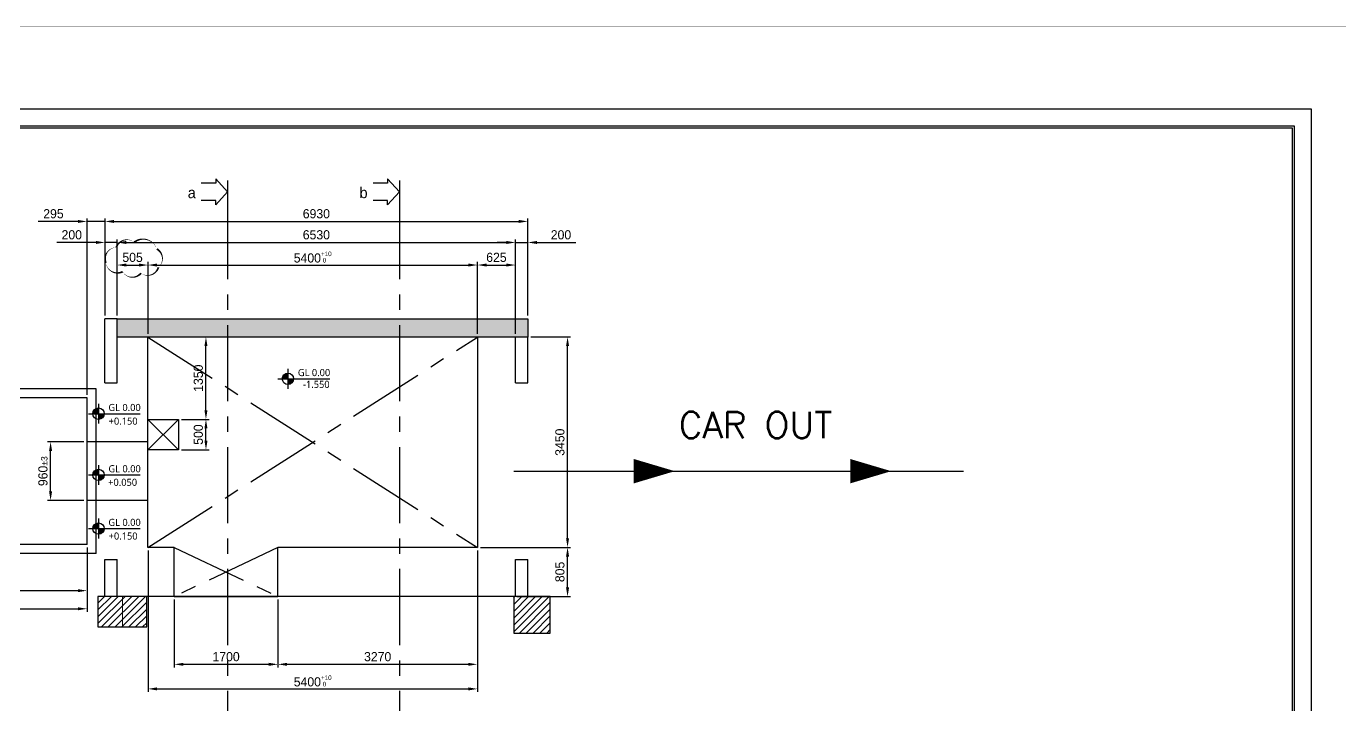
# Model space of a CAD drawing. Header units: millimetres. Extents: x -5 to 1510635, y -6 to 71285.
# Drawn here: x 1128363 to 1149896, y 15609 to 26733 of the extents above; entities that cross this region are included whole.
import ezdxf
from ezdxf.enums import TextEntityAlignment as Align

# ---------------------------------------------------------------- set-up
doc = ezdxf.new("R2010")
doc.units = ezdxf.units.MM
doc.header["$LTSCALE"] = 1000
for name, pattern in [('CENTER', [2, 1.25, -0.25, 0.25, -0.25]), ('HIDDEN', [0.375, 0.25, -0.125]), ('S-BM G$0$HIDDEN', [9.525, 6.35, -3.175]), ('WLINE-1', [4.5, 3, -1.5])]:
    doc.linetypes.add(name, pattern=pattern)
for name, color, linetype in [('1', 1, 'CENTER'), ('2', 42, 'Continuous'), ('3', 3, 'Continuous'), ('6', 6, 'WLINE-1'), ('A-SYM', 6, 'Continuous'), ('MP-1', 1, 'CENTER'), ('MP-2', 42, 'Continuous'), ('MP-4', 4, 'HIDDEN'), ('MP-7', 7, 'Continuous'), ('MP-8', 8, 'Continuous'), ('S-BM G$0$S-BEAM', 21, 'Continuous'), ('S-COL G$0$GRD RC WALL', 31, 'Continuous'), ('S-COL G$0$S-COL-1', 31, 'Continuous'), ('S-COL G$0$S-COL-HATCH', 11, 'Continuous'), ('S-COL G$0$S-RCWALL-HACH', 21, 'Continuous'), ('S-SLAB-E', 21, 'Continuous')]:
    doc.layers.add(name, color=color, linetype=linetype)
doc.layers.add('S-DIM', color=11, linetype='Continuous', lineweight=13)
doc.layers.add('S-HATCH', color=11, linetype='Continuous', lineweight=13)
doc.styles.add('GHD', font='OUTLINE', dxfattribs={"bigfont": 'GHD'})
doc.styles.add('GHG1', font='simplex.shx', dxfattribs={"bigfont": 'whgtxt.shx'})
doc.styles.add('맑은고딕', font='malgun.ttf', dxfattribs={"height": 800})
doc.dimstyles.new('MPS2', dxfattribs={"dimscale": 100, "dimtxt": 3, "dimasz": 3, "dimexe": 1, "dimexo": 1, "dimgap": 1, "dimtad": 1, "dimzin": 12, "dimdsep": 46, "dimtxsty": 'Standard', "dimcen": 1, "dimclrd": 1, "dimclre": 1, "dimclrt": 7, "dimazin": 2, "dimtfac": 1, "dimtmove": 0, "dimatfit": 3, "dimfxl": 1, "dimarcsym": 0})

# ---------------------------------------------------------------- blocks, each defined once
blk = doc.blocks.new('*D653')
at = {"layer": 'DEFPOINTS', "color": 0, "linetype": 'ByBlock', "transparency": 16777216}
for p in [(1130858, 21638, 0), (1131309, 21638), (1130858, 20288, 0)]:
    blk.add_point(p, dxfattribs=at)
at = {"layer": 'MP-8', "color": 1, "linetype": 'ByBlock', "lineweight": -2, "transparency": 16777216}
for p, q in [((1130908, 21638), (1131359, 21638)), ((1131309, 20438), (1131309, 21488)), ((1130908, 20288), (1131359, 20288))]:
    blk.add_line(p, q, dxfattribs=at)
at = {"layer": 'MP-8', "color": 1, "linetype": 'ByBlock', "transparency": 16777216}
for points in [[(1131284, 21488), (1131334, 21488), (1131309, 21638)], [(1131284, 20438), (1131334, 20438), (1131309, 20288)]]:
    blk.add_solid(points, dxfattribs=at)
at = {"layer": 'MP-8', "color": 7, "linetype": 'ByBlock', "transparency": 16777216, "insert": (1131184, 20963), "char_height": 150, "attachment_point": 5, "rotation": 90}
blk.add_mtext('1350', dxfattribs=at)
blk = doc.blocks.new('*D656')
at = {"layer": 'DEFPOINTS', "color": 0, "linetype": 'ByBlock', "transparency": 16777216}
for p in [(1125039, 18238, 0), (1129359, 18238, 0), (1129359, 17479)]:
    blk.add_point(p, dxfattribs=at)
at = {"layer": 'MP-8', "color": 1, "linetype": 'ByBlock', "lineweight": -2, "transparency": 16777216}
for p, q in [((1125039, 18188), (1125039, 17429)), ((1129359, 18188), (1129359, 17429)), ((1125189, 17479), (1129209, 17479))]:
    blk.add_line(p, q, dxfattribs=at)
at = {"layer": 'MP-8', "color": 1, "linetype": 'ByBlock', "transparency": 16777216}
for points in [[(1125189, 17504), (1125189, 17454), (1125039, 17479)], [(1129209, 17504), (1129209, 17454), (1129359, 17479)]]:
    blk.add_solid(points, dxfattribs=at)
at = {"layer": 'MP-8', "color": 7, "linetype": 'ByBlock', "transparency": 16777216, "insert": (1127199, 17604), "char_height": 150, "attachment_point": 5}
blk.add_mtext('4320', dxfattribs=at)
blk = doc.blocks.new('*D657')
at = {"layer": 'DEFPOINTS', "color": 0, "linetype": 'ByBlock', "transparency": 16777216}
for p in [(1124039, 18238, 0), (1129359, 18238, 0), (1129359, 17182)]:
    blk.add_point(p, dxfattribs=at)
at = {"layer": 'MP-8', "color": 1, "linetype": 'ByBlock', "lineweight": -2, "transparency": 16777216}
for p, q in [((1124039, 18188), (1124039, 17132)), ((1129359, 18188), (1129359, 17132)), ((1124189, 17182), (1129209, 17182))]:
    blk.add_line(p, q, dxfattribs=at)
at = {"layer": 'MP-8', "color": 1, "linetype": 'ByBlock', "transparency": 16777216}
for points in [[(1124189, 17207), (1124189, 17157), (1124039, 17182)], [(1129209, 17207), (1129209, 17157), (1129359, 17182)]]:
    blk.add_solid(points, dxfattribs=at)
at = {"layer": 'MP-8', "color": 7, "linetype": 'ByBlock', "transparency": 16777216, "insert": (1126699, 17307), "char_height": 150, "attachment_point": 5}
blk.add_mtext('5320', dxfattribs=at)
blk = doc.blocks.new('*D659')
at = {"layer": '2', "color": 1, "linetype": 'ByBlock', "lineweight": -2, "transparency": 16777216}
for p, q in [((1129309, 19918), (1128712, 19918)), ((1128762, 19108), (1128762, 19768)), ((1129309, 18958), (1128712, 18958))]:
    blk.add_line(p, q, dxfattribs=at)
at = {"layer": '2', "color": 1, "linetype": 'ByBlock', "transparency": 16777216}
for points in [[(1128737, 19768), (1128787, 19768), (1128762, 19918)], [(1128737, 19108), (1128787, 19108), (1128762, 18958)]]:
    blk.add_solid(points, dxfattribs=at)
at = {"layer": 'DEFPOINTS', "color": 0, "linetype": 'ByBlock', "transparency": 16777216}
for p in [(1128762, 19918), (1129359, 19918, 0), (1129359, 18958, 0)]:
    blk.add_point(p, dxfattribs=at)
at = {"layer": '2', "color": 7, "linetype": 'ByBlock', "transparency": 16777216, "insert": (1128637, 19438), "char_height": 150, "attachment_point": 5, "rotation": 90}
blk.add_mtext('960{\\H105.000000;±3}', dxfattribs=at)
blk = doc.blocks.new('1223333333')
at = {"layer": 'A-SYM'}
h = blk.add_hatch(color=256, dxfattribs=at)
h.paths.add_polyline_path([(-984, 0), (-984, 96, 0.414214), (-1080, 0)])
h.paths.add_polyline_path([(-888, 0), (-984, 0), (-984, -96, 0.414214)])
blk.add_line((-984, 168), (-984, -168), dxfattribs=at)
blk.add_lwpolyline([(-1152, 0), (-298, 0), (-277, 0)], dxfattribs=at)
blk.add_circle((-984, 0), 96, dxfattribs=at)
blk = doc.blocks.new('*D660')
at = {"layer": 'DEFPOINTS', "color": 0, "linetype": 'ByBlock', "transparency": 16777216}
for p in [(1130858, 20288), (1131309, 20288), (1130858, 19788)]:
    blk.add_point(p, dxfattribs=at)
at = {"layer": 'MP-8', "color": 1, "linetype": 'ByBlock', "lineweight": -2, "transparency": 16777216}
for p, q in [((1130908, 20288), (1131359, 20288)), ((1131309, 19938), (1131309, 20138)), ((1130908, 19788), (1131359, 19788))]:
    blk.add_line(p, q, dxfattribs=at)
at = {"layer": 'MP-8', "color": 1, "linetype": 'ByBlock', "transparency": 16777216}
for points in [[(1131284, 20138), (1131334, 20138), (1131309, 20288)], [(1131284, 19938), (1131334, 19938), (1131309, 19788)]]:
    blk.add_solid(points, dxfattribs=at)
at = {"layer": 'MP-8', "color": 7, "linetype": 'ByBlock', "transparency": 16777216, "insert": (1131184, 20038), "char_height": 150, "attachment_point": 5, "rotation": 90}
blk.add_mtext('500', dxfattribs=at)
blk = doc.blocks.new('*D661')
at = {"layer": 'DEFPOINTS', "color": 0, "linetype": 'ByBlock', "transparency": 16777216}
for p in [(1130359, 22818), (1129854, 21938), (1130359, 21638)]:
    blk.add_point(p, dxfattribs=at)
at = {"layer": 'MP-8', "color": 1, "linetype": 'ByBlock', "lineweight": -2, "transparency": 16777216}
for p, q in [((1129854, 21988), (1129854, 22868)), ((1130359, 21688), (1130359, 22868)), ((1130004, 22818), (1130209, 22818))]:
    blk.add_line(p, q, dxfattribs=at)
at = {"layer": 'MP-8', "color": 1, "linetype": 'ByBlock', "transparency": 16777216}
for points in [[(1130004, 22843), (1130004, 22793), (1129854, 22818)], [(1130209, 22843), (1130209, 22793), (1130359, 22818)]]:
    blk.add_solid(points, dxfattribs=at)
at = {"layer": 'MP-8', "color": 7, "linetype": 'ByBlock', "transparency": 16777216, "insert": (1130106, 22943), "char_height": 150, "attachment_point": 5}
blk.add_mtext('505', dxfattribs=at)
blk = doc.blocks.new('*D662')
at = {"layer": 'DEFPOINTS', "color": 0, "linetype": 'ByBlock', "transparency": 16777216}
for p in [(1135759, 22818), (1130359, 21638), (1135759, 21638, 0)]:
    blk.add_point(p, dxfattribs=at)
at = {"layer": 'MP-8', "color": 1, "linetype": 'ByBlock', "lineweight": -2, "transparency": 16777216}
for p, q in [((1130359, 21688), (1130359, 22868)), ((1135759, 21688), (1135759, 22868)), ((1130509, 22818), (1135609, 22818))]:
    blk.add_line(p, q, dxfattribs=at)
at = {"layer": 'MP-8', "color": 1, "linetype": 'ByBlock', "transparency": 16777216}
for points in [[(1130509, 22843), (1130509, 22793), (1130359, 22818)], [(1135609, 22843), (1135609, 22793), (1135759, 22818)]]:
    blk.add_solid(points, dxfattribs=at)
at = {"layer": 'MP-8', "color": 7, "linetype": 'ByBlock', "transparency": 16777216, "insert": (1133059, 22948), "char_height": 150, "attachment_point": 5}
blk.add_mtext('5400{\\H75.000000;\\S+10^  0;}', dxfattribs=at)
blk = doc.blocks.new('*D663')
at = {"layer": 'DEFPOINTS', "color": 0, "linetype": 'ByBlock', "transparency": 16777216}
for p in [(1136384, 22818), (1135759, 21638, 0), (1136384, 21638, 0)]:
    blk.add_point(p, dxfattribs=at)
at = {"layer": 'MP-8', "color": 1, "linetype": 'ByBlock', "lineweight": -2, "transparency": 16777216}
for p, q in [((1135759, 21688), (1135759, 22868)), ((1136384, 21688), (1136384, 22868)), ((1135909, 22818), (1136234, 22818))]:
    blk.add_line(p, q, dxfattribs=at)
at = {"layer": 'MP-8', "color": 1, "linetype": 'ByBlock', "transparency": 16777216}
for points in [[(1135909, 22843), (1135909, 22793), (1135759, 22818)], [(1136234, 22843), (1136234, 22793), (1136384, 22818)]]:
    blk.add_solid(points, dxfattribs=at)
at = {"layer": 'MP-8', "color": 7, "linetype": 'ByBlock', "transparency": 16777216, "insert": (1136071, 22943), "char_height": 150, "attachment_point": 5}
blk.add_mtext('625', dxfattribs=at)
blk = doc.blocks.new('*D664')
at = {"layer": 'DEFPOINTS', "color": 0, "linetype": 'ByBlock', "transparency": 16777216}
for p in [(1129854, 23188), (1129654, 21938), (1129854, 21938)]:
    blk.add_point(p, dxfattribs=at)
at = {"layer": 'MP-8', "color": 1, "linetype": 'ByBlock', "lineweight": -2, "transparency": 16777216}
for p, q in [((1129504, 23188), (1128864, 23188)), ((1129654, 21988), (1129654, 23238)), ((1129854, 23188), (1129654, 23188)), ((1129854, 21988), (1129854, 23238)), ((1130004, 23188), (1130154, 23188))]:
    blk.add_line(p, q, dxfattribs=at)
at = {"layer": 'MP-8', "color": 1, "linetype": 'ByBlock', "transparency": 16777216}
for points in [[(1129504, 23213), (1129504, 23163), (1129654, 23188)], [(1130004, 23213), (1130004, 23163), (1129854, 23188)]]:
    blk.add_solid(points, dxfattribs=at)
at = {"layer": 'MP-8', "color": 7, "linetype": 'ByBlock', "transparency": 16777216, "insert": (1129109, 23313), "char_height": 150, "attachment_point": 5}
blk.add_mtext('200', dxfattribs=at)
blk = doc.blocks.new('*D665')
at = {"layer": 'DEFPOINTS', "color": 0, "linetype": 'ByBlock', "transparency": 16777216}
for p in [(1129654, 23533), (1129654, 21938), (1129359, 20638, 0)]:
    blk.add_point(p, dxfattribs=at)
at = {"layer": 'MP-8', "color": 1, "linetype": 'ByBlock', "lineweight": -2, "transparency": 16777216}
for p, q in [((1129209, 23533), (1128559, 23533)), ((1129359, 20688), (1129359, 23583)), ((1129654, 23533), (1129359, 23533)), ((1129654, 21988), (1129654, 23583)), ((1129804, 23533), (1129954, 23533))]:
    blk.add_line(p, q, dxfattribs=at)
at = {"layer": 'MP-8', "color": 1, "linetype": 'ByBlock', "transparency": 16777216}
for points in [[(1129209, 23558), (1129209, 23508), (1129359, 23533)], [(1129804, 23558), (1129804, 23508), (1129654, 23533)]]:
    blk.add_solid(points, dxfattribs=at)
at = {"layer": 'MP-8', "color": 7, "linetype": 'ByBlock', "transparency": 16777216, "insert": (1128809, 23658), "char_height": 150, "attachment_point": 5}
blk.add_mtext('295', dxfattribs=at)
blk = doc.blocks.new('*D666')
at = {"layer": 'DEFPOINTS', "color": 0, "linetype": 'ByBlock', "transparency": 16777216}
for p in [(1136384, 23188), (1129854, 21938), (1136384, 21638, 0)]:
    blk.add_point(p, dxfattribs=at)
at = {"layer": 'MP-8', "color": 1, "linetype": 'ByBlock', "lineweight": -2, "transparency": 16777216}
for p, q in [((1129854, 21988), (1129854, 23238)), ((1130004, 23188), (1136234, 23188)), ((1136384, 21688), (1136384, 23238))]:
    blk.add_line(p, q, dxfattribs=at)
at = {"layer": 'MP-8', "color": 1, "linetype": 'ByBlock', "transparency": 16777216}
for points in [[(1130004, 23213), (1130004, 23163), (1129854, 23188)], [(1136234, 23213), (1136234, 23163), (1136384, 23188)]]:
    blk.add_solid(points, dxfattribs=at)
at = {"layer": 'MP-8', "color": 7, "linetype": 'ByBlock', "transparency": 16777216, "insert": (1133119, 23313), "char_height": 150, "attachment_point": 5}
blk.add_mtext('6530', dxfattribs=at)
blk = doc.blocks.new('*D667')
at = {"layer": 'DEFPOINTS', "color": 0, "linetype": 'ByBlock', "transparency": 16777216}
for p in [(1136584, 23533), (1129654, 21938), (1136584, 21938)]:
    blk.add_point(p, dxfattribs=at)
at = {"layer": 'MP-8', "color": 1, "linetype": 'ByBlock', "lineweight": -2, "transparency": 16777216}
for p, q in [((1129654, 21988), (1129654, 23583)), ((1129804, 23533), (1136434, 23533)), ((1136584, 21988), (1136584, 23583))]:
    blk.add_line(p, q, dxfattribs=at)
at = {"layer": 'MP-8', "color": 1, "linetype": 'ByBlock', "transparency": 16777216}
for points in [[(1129804, 23558), (1129804, 23508), (1129654, 23533)], [(1136434, 23558), (1136434, 23508), (1136584, 23533)]]:
    blk.add_solid(points, dxfattribs=at)
at = {"layer": 'MP-8', "color": 7, "linetype": 'ByBlock', "transparency": 16777216, "insert": (1133119, 23658), "char_height": 150, "attachment_point": 5}
blk.add_mtext('6930', dxfattribs=at)
blk = doc.blocks.new('*D668')
at = {"layer": 'DEFPOINTS', "color": 0, "linetype": 'ByBlock', "transparency": 16777216}
for p in [(1136584, 23188), (1136584, 21938), (1136384, 21638, 0)]:
    blk.add_point(p, dxfattribs=at)
at = {"layer": 'MP-8', "color": 1, "linetype": 'ByBlock', "lineweight": -2, "transparency": 16777216}
for p, q in [((1136234, 23188), (1136084, 23188)), ((1136384, 21688), (1136384, 23238)), ((1136384, 23188), (1136584, 23188)), ((1136584, 21988), (1136584, 23238)), ((1136734, 23188), (1137374, 23188))]:
    blk.add_line(p, q, dxfattribs=at)
at = {"layer": 'MP-8', "color": 1, "linetype": 'ByBlock', "transparency": 16777216}
for points in [[(1136234, 23213), (1136234, 23163), (1136384, 23188)], [(1136734, 23213), (1136734, 23163), (1136584, 23188)]]:
    blk.add_solid(points, dxfattribs=at)
at = {"layer": 'MP-8', "color": 7, "linetype": 'ByBlock', "transparency": 16777216, "insert": (1137129, 23313), "char_height": 150, "attachment_point": 5}
blk.add_mtext('200', dxfattribs=at)
blk = doc.blocks.new('*D648')
at = {"layer": 'DEFPOINTS', "color": 0, "linetype": 'ByBlock', "transparency": 16777216}
for p in [(1130359, 18188, 0), (1135759, 18188, 0), (1135759, 15868)]:
    blk.add_point(p, dxfattribs=at)
at = {"layer": 'MP-8', "color": 1, "linetype": 'ByBlock', "lineweight": -2, "transparency": 16777216}
for p, q in [((1130359, 18138), (1130359, 15818)), ((1135759, 18138), (1135759, 15818)), ((1130509, 15868), (1135609, 15868))]:
    blk.add_line(p, q, dxfattribs=at)
at = {"layer": 'MP-8', "color": 1, "linetype": 'ByBlock', "transparency": 16777216}
for points in [[(1130509, 15893), (1130509, 15843), (1130359, 15868)], [(1135609, 15893), (1135609, 15843), (1135759, 15868)]]:
    blk.add_solid(points, dxfattribs=at)
at = {"layer": 'MP-8', "color": 7, "linetype": 'ByBlock', "transparency": 16777216, "insert": (1133059, 15998), "char_height": 150, "attachment_point": 5}
blk.add_mtext('5400{\\H75.000000;\\S+10^  0;}', dxfattribs=at)
blk = doc.blocks.new('*D649')
at = {"layer": 'DEFPOINTS', "color": 0, "linetype": 'ByBlock', "transparency": 16777216}
for p in [(1130789, 17383, 0), (1132489, 17383, 0), (1132489, 16271)]:
    blk.add_point(p, dxfattribs=at)
at = {"layer": 'MP-8', "color": 1, "linetype": 'ByBlock', "lineweight": -2, "transparency": 16777216}
for p, q in [((1130789, 17333), (1130789, 16221)), ((1132489, 17333), (1132489, 16221)), ((1130939, 16271), (1132339, 16271))]:
    blk.add_line(p, q, dxfattribs=at)
at = {"layer": 'MP-8', "color": 1, "linetype": 'ByBlock', "transparency": 16777216}
for points in [[(1130939, 16296), (1130939, 16246), (1130789, 16271)], [(1132339, 16296), (1132339, 16246), (1132489, 16271)]]:
    blk.add_solid(points, dxfattribs=at)
at = {"layer": 'MP-8', "color": 7, "linetype": 'ByBlock', "transparency": 16777216, "insert": (1131639, 16396), "char_height": 150, "attachment_point": 5}
blk.add_mtext('1700', dxfattribs=at)
blk = doc.blocks.new('*D650')
at = {"layer": 'DEFPOINTS', "color": 0, "linetype": 'ByBlock', "transparency": 16777216}
for p in [(1135759, 18188, 0), (1132489, 17383, 0), (1135759, 16271)]:
    blk.add_point(p, dxfattribs=at)
at = {"layer": 'MP-8', "color": 1, "linetype": 'ByBlock', "lineweight": -2, "transparency": 16777216}
for p, q in [((1135759, 18138), (1135759, 16221)), ((1132489, 17333), (1132489, 16221)), ((1132639, 16271), (1135609, 16271))]:
    blk.add_line(p, q, dxfattribs=at)
at = {"layer": 'MP-8', "color": 1, "linetype": 'ByBlock', "transparency": 16777216}
for points in [[(1132639, 16296), (1132639, 16246), (1132489, 16271)], [(1135609, 16296), (1135609, 16246), (1135759, 16271)]]:
    blk.add_solid(points, dxfattribs=at)
at = {"layer": 'MP-8', "color": 7, "linetype": 'ByBlock', "transparency": 16777216, "insert": (1134124, 16396), "char_height": 150, "attachment_point": 5}
blk.add_mtext('3270', dxfattribs=at)
blk = doc.blocks.new('*D651')
at = {"layer": 'DEFPOINTS', "color": 0, "linetype": 'ByBlock', "transparency": 16777216}
for p in [(1135759, 18188, 0), (1137237, 18188), (1136354, 17383, 0)]:
    blk.add_point(p, dxfattribs=at)
at = {"layer": 'MP-8', "color": 1, "linetype": 'ByBlock', "lineweight": -2, "transparency": 16777216}
for p, q in [((1135809, 18188), (1137287, 18188)), ((1137237, 17533), (1137237, 18038)), ((1136404, 17383), (1137287, 17383))]:
    blk.add_line(p, q, dxfattribs=at)
at = {"layer": 'MP-8', "color": 1, "linetype": 'ByBlock', "transparency": 16777216}
for points in [[(1137212, 18038), (1137262, 18038), (1137237, 18188)], [(1137212, 17533), (1137262, 17533), (1137237, 17383)]]:
    blk.add_solid(points, dxfattribs=at)
at = {"layer": 'MP-8', "color": 7, "linetype": 'ByBlock', "transparency": 16777216, "insert": (1137112, 17786), "char_height": 150, "attachment_point": 5, "rotation": 90}
blk.add_mtext('805', dxfattribs=at)
blk = doc.blocks.new('*D652')
at = {"layer": 'DEFPOINTS', "color": 0, "linetype": 'ByBlock', "transparency": 16777216}
for p in [(1136584, 21638, 0), (1137237, 21638), (1135759, 18188, 0)]:
    blk.add_point(p, dxfattribs=at)
at = {"layer": 'MP-8', "color": 1, "linetype": 'ByBlock', "lineweight": -2, "transparency": 16777216}
for p, q in [((1136634, 21638), (1137287, 21638)), ((1137237, 18338), (1137237, 21488)), ((1135809, 18188), (1137287, 18188))]:
    blk.add_line(p, q, dxfattribs=at)
at = {"layer": 'MP-8', "color": 1, "linetype": 'ByBlock', "transparency": 16777216}
for points in [[(1137212, 21488), (1137262, 21488), (1137237, 21638)], [(1137212, 18338), (1137262, 18338), (1137237, 18188)]]:
    blk.add_solid(points, dxfattribs=at)
at = {"layer": 'MP-8', "color": 7, "linetype": 'ByBlock', "transparency": 16777216, "insert": (1137112, 19913), "char_height": 150, "attachment_point": 5, "rotation": 90}
blk.add_mtext('3450', dxfattribs=at)

msp = doc.modelspace()

# ---------------------------------------------------------------- hatches: boundary and pattern name
at = {"layer": 'S-COL G$0$S-COL-HATCH'}
h = msp.add_hatch(dxfattribs=at)
h.set_pattern_fill('ANSI31', color=256, scale=25)
h.set_pattern_definition([(45, (-2870197.82, 173601.936), (-56.1266008, 56.1266008), [])])
h.paths.add_polyline_path([(1129538.806, 16883.136), (1130338.806, 16883.136), (1130338.806, 17383.136), (1129538.806, 17383.136)])
h = msp.add_hatch(dxfattribs=at)
h.set_pattern_fill('ANSI31', color=256, scale=25)
h.set_pattern_definition([(45, (-2863582.82, 173601.936), (-56.1266008, 56.1266008), [])])
h.paths.add_polyline_path([(1136353.806, 16783.136), (1136953.806, 16783.136), (1136953.806, 17383.136), (1136353.806, 17383.136)])
at = {"layer": 'S-COL G$0$S-RCWALL-HACH'}
h = msp.add_hatch(dxfattribs=at)
h.set_pattern_fill('DOTS', color=256, scale=40)
h.set_pattern_definition([(0, (-2884782.54, 154819.415), (31.75, 63.5), [0, -63.5])])
h.paths.add_polyline_path([(1129853.789, 21937.916), (1136583.806, 21937.916), (1136583.806, 21637.916), (1129853.789, 21637.916)])

# ---------------------------------------------------------------- linework, layer by layer
at = {"layer": '1'}
for p, q in [((1131663.807, 23834.183, 0), (1131663.807, 15369.334, 0)), ((1134479.307, 23834.22), (1134479.307, 15369.37))]:
    msp.add_line(p, q, dxfattribs=at)
at = {"layer": '1', "color": 1, "linetype": 'HIDDEN', "ltscale": 2000}
msp.add_line((1136358.806, 19437.916, 0), (1143729.343, 19437.916, 0), dxfattribs=at)
at = {"layer": '1', "color": 1, "linetype": 'HIDDEN', "ltscale": 2000, "elevation": 0}
for points in [[(1138323.326, 19437.916, 400, 0.4, 0), (1138994.935, 19437.916, 0.4, 0.4, 0)], [(1141871.443, 19437.916, 400, 0.4, 0), (1142543.052, 19437.916, 0.4, 0.4, 0)]]:
    msp.add_lwpolyline(points, format="xyseb", dxfattribs=at)
at = {"layer": '3'}
for p, q in [((1131663.807, 24205.043, 0), (1131663.807, 23834.183, 0)), ((1134479.307, 24205.08), (1134479.307, 23834.22))]:
    msp.add_line(p, q, dxfattribs=at)
at = {"layer": '6', "linetype": 'ByBlock'}
msp.add_lwpolyline([(1130132.258, 23191.55, 0, 30, 0.52056705), (1129838.748, 23106.831, 0, 30, 0.52056705), (1129838.748, 23106.831, 0, 30, 0.52056705), (1129669.167, 22852.671, 0, 30, 0.52056705), (1129669.167, 22852.671, 0, 30, 0.52056705), (1129943.109, 22709.301, 0, 30, 0.52056705), (1129943.109, 22709.301, 0, 30, 0.52056705), (1130243.14, 22683.232, 0, 30, 0.52056705), (1130243.14, 22683.232, 0, 30, 0.52056705), (1130530.125, 22780.986, 0, 30, 0.52056705), (1130530.125, 22780.986, 0, 30, 0.52056705), (1130504.036, 23080.764, 0, 30, 0.52056705), (1130504.036, 23080.764, 0, 30, 0.52056705), (1130132.258, 23191.55, 0, 0, 0)], format="xyseb", dxfattribs=at)
at = {"layer": 'MP-1'}
for p, q in [((1130358.806, 18187.916, 0), (1135758.806, 21637.916, 0)), ((1130358.806, 21637.916, 0), (1135758.806, 18188.136, 0)), ((1132488.806, 18187.916, 0), (1130788.806, 17383.136, 0)), ((1130788.806, 18187.916, 0), (1132488.806, 17383.136, 0))]:
    msp.add_line(p, q, dxfattribs=at)
at = {"layer": 'MP-2'}
for p, q in [((1131469.634, 24162.534, 0), (1131233.107, 24162.534, 0)), ((1131663.803, 24019.612, 0), (1131469.634, 24233.143, 0)), ((1131469.634, 24233.143, 0), (1131469.634, 24162.534, 0)), ((1134285.134, 24162.57), (1134048.607, 24162.57)), ((1134479.304, 24019.648), (1134285.134, 24233.179)), ((1134285.134, 24233.179), (1134285.134, 24162.57)), ((1131663.803, 24019.612, 0), (1131469.634, 23806.081, 0)), ((1134479.304, 24019.648), (1134285.134, 23806.118)), ((1131469.634, 23876.69, 0), (1131233.107, 23876.69, 0)), ((1131469.634, 23806.081, 0), (1131469.634, 23876.69, 0)), ((1134285.134, 23876.726), (1134048.607, 23876.726)), ((1134285.134, 23806.118), (1134285.134, 23876.726))]:
    msp.add_line(p, q, dxfattribs=at)
at = {"layer": 'MP-2', "const_width": 5.625}
msp.add_lwpolyline([(1150800, 0), (1113000, 0), (1113000, 26730), (1150800, 26730)], close=True, dxfattribs=at)
at = {"layer": 'MP-7'}
for points in [[(1114372.5, 25380), (1149427.5, 25380), (1149427.5, 1350), (1114372.5, 1350)], [(1149146.864, 1630.636), (1114653.136, 1630.636), (1114653.136, 25099.364), (1149146.864, 25099.364)], [(1114684.318, 25068.182), (1149115.682, 25068.182), (1149115.682, 1661.818), (1114684.318, 1661.818)]]:
    msp.add_lwpolyline(points, close=True, dxfattribs=at)
at = {"layer": 'MP-8'}
for p, q in [((1129853.789, 21937.916, 0), (1129653.789, 21937.916, 0)), ((1129653.789, 20887.916, 0), (1129653.789, 21937.916, 0)), ((1129853.789, 20887.916, 0), (1129853.789, 21937.916, 0)), ((1130358.806, 18187.916, 0), (1130358.806, 21637.916, 0)), ((1135758.806, 21637.916, 0), (1135758.806, 18187.916, 0)), ((1136383.806, 20887.916, 0), (1136383.806, 21637.916, 0)), ((1136583.806, 20887.916, 0), (1136583.806, 21637.916, 0)), ((1129653.789, 20887.916, 0), (1129853.789, 20887.916, 0)), ((1136383.806, 20887.916, 0), (1136583.806, 20887.916, 0)), ((1129508.806, 20787.916, 0), (1123888.806, 20787.916, 0)), ((1129508.806, 18087.916, 0), (1129508.806, 20787.916, 0)), ((1129358.806, 20637.916, 0), (1124038.806, 20637.916, 0)), ((1129358.806, 18237.916, 0), (1129358.806, 20637.916, 0)), ((1130358.806, 19917.916, 0), (1129358.806, 19917.916, 0)), ((1130358.806, 18957.916, 0), (1129358.806, 18957.916, 0)), ((1129508.806, 18087.916, 0), (1123888.806, 18087.916, 0)), ((1129358.806, 18237.916, 0), (1124038.806, 18237.916, 0)), ((1130788.806, 18187.916, 0), (1130358.806, 18187.916, 0)), ((1130788.806, 17383.136, 0), (1130788.806, 18187.916)), ((1132488.806, 17383.136, 0), (1132488.806, 18187.916, 0)), ((1135758.806, 18187.916, 0), (1132488.806, 18187.916, 0)), ((1129653.789, 17383.136, 0), (1129653.789, 17987.916, 0)), ((1129653.789, 17987.916, 0), (1129853.789, 17987.916, 0)), ((1129853.789, 17383.136, 0), (1129853.789, 17987.916, 0)), ((1136383.806, 17383.136, 0), (1136383.806, 17987.916, 0)), ((1136383.806, 17987.916, 0), (1136583.806, 17987.916, 0)), ((1136583.806, 17383.136, 0), (1136583.806, 17987.916, 0))]:
    msp.add_line(p, q, dxfattribs=at)
at = {"layer": 'S-BM G$0$S-BEAM', "linetype": 'S-BM G$0$HIDDEN'}
for p, q in [((1135673.806, 21939.893, 0), (1135673.806, 21937.413, 0)), ((1136123.806, 21939.893, 0), (1136123.806, 21937.413, 0))]:
    msp.add_line(p, q, dxfattribs=at)
at = {"layer": 'S-BM G$0$S-BEAM'}
for p, q in [((1132338.806, 17383.119, 0), (1130338.806, 17383.136, 0)), ((1136353.806, 17383.136, 0), (1132338.806, 17383.136, 0))]:
    msp.add_line(p, q, dxfattribs=at)
at = {"layer": 'S-COL G$0$GRD RC WALL'}
msp.add_line((1130788.806, 17383.136, 0), (1132488.806, 17383.136, 0), dxfattribs=at)
at = {"layer": 'S-COL G$0$GRD RC WALL', "elevation": 0}
msp.add_lwpolyline([(1129853.789, 21937.916), (1136583.806, 21937.916), (1136583.806, 21637.916), (1129853.789, 21637.916)], close=True, dxfattribs=at)
at = {"layer": 'S-COL G$0$S-COL-1'}
msp.add_line((1130338.806, 17133.136, 0), (1130338.806, 17383.12, 0), dxfattribs=at)
at = {"layer": 'S-COL G$0$S-COL-1', "elevation": 0}
for points in [[(1129538.806, 16883.136), (1130338.806, 16883.136), (1130338.806, 17383.136), (1129538.806, 17383.136)], [(1136353.806, 16783.136), (1136953.806, 16783.136), (1136953.806, 17383.136), (1136353.806, 17383.136)]]:
    msp.add_lwpolyline(points, close=True, dxfattribs=at)
at = {"layer": 'S-DIM'}
msp.add_line((1129938.806, 17383.136, 0), (1129938.806, 16883.136, 0), dxfattribs=at)
at = {"layer": 'S-HATCH'}
for p, q in [((1130358.806, 20287.916, 0), (1130858.403, 19787.917, 0)), ((1130858.403, 20287.916, 0), (1130358.806, 19787.917, 0)), ((1129888.806, 16883.136, 0), (1130338.806, 16883.136, 0))]:
    msp.add_line(p, q, dxfattribs=at)
at = {"layer": 'S-SLAB-E', "elevation": 0}
msp.add_lwpolyline([(1130358.806, 20287.916), (1130858.403, 20287.916), (1130858.403, 19787.917), (1130358.806, 19787.917)], close=True, dxfattribs=at)

# ---------------------------------------------------------------- block references
at = {"layer": 'MP-4', "linetype": 'ByBlock', "xscale": 0.9701999999233522, "yscale": 0.9701999999724649, "zscale": 0.9701999999999997}
for p in [(1133607.668, 20953.035), (1130501.545, 20380.784), (1130501.83, 19376.065), (1130501.545, 18496.527)]:
    msp.add_blockref('1223333333', p, dxfattribs=at)

# ---------------------------------------------------------------- texts
at = {"layer": '3', "style": 'GHD'}
for s, p in [('a', (1131076.696, 23914.352, 0)), ('b', (1133892.196, 23914.388))]:
    msp.add_text(s, height=177.811, dxfattribs=at).set_placement(p, align=Align.CENTER)
at = {"layer": 'A-SYM', "style": '맑은고딕'}
for p in [(1132815.985, 20996.579), (1129709.861, 20424.328), (1129710.147, 19419.609), (1129709.861, 18540.071)]:
    msp.add_text('GL 0.00', height=116.424, dxfattribs=at).set_placement(p)
at = {"layer": 'A-SYM', "color": 2, "style": '맑은고딕'}
for s, p in [('-1.550', (1132899.565, 20803.96)), ('+0.150', (1129713.636, 20200.695)), ('+0.050', (1129706.02, 19197.774)), ('+0.150', (1129713.636, 18316.437))]:
    msp.add_text(s, height=116.424, dxfattribs=at).set_placement(p)
at = {"layer": 'MP-2', "style": 'GHG1'}
msp.add_text('CAR OUT', height=432, dxfattribs=at).set_placement((1139060.115, 19980.022, 0))

# ---------------------------------------------------------------- dimensions: what is measured, and where the dimension line sits
at = {"layer": '2', "color": 253, "linetype": 'ByBlock'}
dim = msp.add_linear_dim(base=(1128761.741, 19917.916, 0), p1=(1129358.806, 18957.916, 0), p2=(1129358.806, 19917.916, 0), angle=90, dimstyle='MPS2', override={"dimscale": 50, "dimtol": 1, "dimtp": 3, "dimtm": 3, "dimtfac": 0.7}, dxfattribs=at)
dim.commit()
dim.dimension.update_dxf_attribs({"geometry": '*D659', "text_midpoint": (1128636.741, 19437.916, 0)})
at = {"layer": 'MP-8', "linetype": 'ByBlock'}
for base, p1, p2, picture, middle in [((1129653.789, 23532.697, 0), (1129358.806, 20637.916, 0), (1129653.789, 21937.916, 0), '*D665', (1128808.806, 23532.697, 0)), ((1129853.789, 23187.809, 0), (1129653.789, 21937.916, 0), (1129853.789, 21937.916, 0), '*D664', (1129108.789, 23187.809, 0))]:
    dim = msp.add_linear_dim(base=base, p1=p1, p2=p2, dimstyle='MPS2', override={"dimscale": 50, "dimdec": 0}, dxfattribs=at)
    dim.commit()
    dim.dimension.update_dxf_attribs({"geometry": picture, "text_midpoint": middle, "dimtype": 160})
for base, p1, p2, override, picture, middle in [((1136583.806, 23532.715, 0), (1129653.789, 21937.916, 0), (1136583.806, 21937.916, 0), {"dimscale": 50, "dimdec": 0}, '*D667', (1133118.797, 23657.715, 0)), ((1136383.806, 23187.809, 0), (1129853.789, 21937.916, 0), (1136383.806, 21637.916, 0), {"dimscale": 50, "dimdec": 0}, '*D666', (1133118.797, 23312.809, 0)), ((1136583.806, 23187.809, 0), (1136383.806, 21637.916, 0), (1136583.806, 21937.916, 0), {"dimscale": 50}, '*D668', (1137128.806, 23312.809, 0)), ((1130358.806, 22818.239, 0), (1129853.789, 21937.916, 0), (1130358.806, 21637.916, 0), {"dimscale": 50, "dimdec": 0}, '*D661', (1130106.297, 22943.239, 0)), ((1135758.806, 22818.239, 0), (1130358.806, 21637.916, 0), (1135758.806, 21637.916, 0), {"dimscale": 50, "dimtol": 1, "dimtp": 10, "dimtfac": 0.5}, '*D662', (1133058.806, 22948.239, 0)), ((1136383.806, 22818.239, 0), (1135758.806, 21637.916, 0), (1136383.806, 21637.916, 0), {"dimscale": 50}, '*D663', (1136071.306, 22943.239, 0)), ((1129358.806, 17181.98, 0), (1124038.806, 18237.916, 0), (1129358.806, 18237.916, 0), {"dimscale": 50}, '*D657', (1126698.806, 17306.98, 0)), ((1129358.806, 17478.538, 0), (1125038.803, 18237.916, 0), (1129358.806, 18237.916, 0), {"dimscale": 50}, '*D656', (1127198.804, 17603.538, 0)), ((1135758.806, 15867.978, 0), (1130358.806, 18187.916, 0), (1135758.806, 18187.916, 0), {"dimscale": 50, "dimgap": 1, "dimtol": 1, "dimlim": 0, "dimtp": 10, "dimtm": 0, "dimtfac": 0.5}, '*D648', (1133058.806, 15997.978, 0)), ((1135758.806, 16271.11, 0), (1132488.806, 17383.136, 0), (1135758.806, 18188.136, 0), {"dimscale": 50}, '*D650', (1134123.806, 16396.11, 0)), ((1132488.806, 16271.11, 0), (1130788.806, 17383.136, 0), (1132488.806, 17383.136, 0), {"dimscale": 50}, '*D649', (1131638.806, 16396.11, 0))]:
    dim = msp.add_linear_dim(base=base, p1=p1, p2=p2, dimstyle='MPS2', override=override, dxfattribs=at)
    dim.commit()
    dim.dimension.update_dxf_attribs({"geometry": picture, "text_midpoint": middle})
for base, p1, p2, picture, middle in [((1131309.365, 21637.916, 0), (1130858.403, 20287.916, 0), (1130858.403, 21637.916, 0), '*D653', (1131184.365, 20962.916, 0)), ((1137237.35, 21637.916, 0), (1135758.806, 18187.916, 0), (1136583.806, 21637.916, 0), '*D652', (1137112.35, 19912.916, 0)), ((1131309.365, 20287.916, 0), (1130858.403, 19787.917, 0), (1130858.403, 20287.916, 0), '*D660', (1131184.365, 20037.916, 0)), ((1137237.35, 18188.136, 0), (1136353.806, 17383.136, 0), (1135758.806, 18188.136, 0), '*D651', (1137112.35, 17785.636, 0))]:
    dim = msp.add_linear_dim(base=base, p1=p1, p2=p2, angle=90, dimstyle='MPS2', override={"dimscale": 50}, dxfattribs=at)
    dim.commit()
    dim.dimension.update_dxf_attribs({"geometry": picture, "text_midpoint": middle})

doc.saveas('drawing.dxf')
